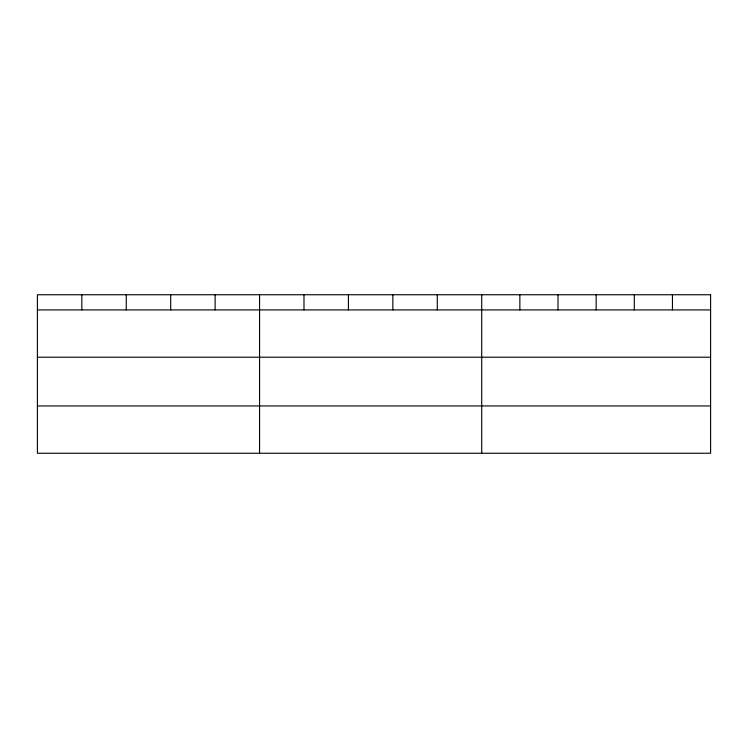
<?xml version="1.0" encoding="UTF-8"?>
<svg xmlns="http://www.w3.org/2000/svg" width="748" height="748" viewBox="0 0 748 748"><rect width="100%" height="100%" fill="white"/><g stroke="black" fill="none" stroke-linecap="round" stroke-linejoin="round"><path stroke-width="1.12" d="M37.4 309.915L710.6 309.915M37.4 357.217L710.6 357.217M37.4 405.949L710.6 405.949M672.452 294.749L672.452 309.915M634.304 294.749L634.304 309.915M596.156 294.749L596.156 309.915M558.008 294.749L558.008 309.915M519.86 294.749L519.86 309.915M481.712 294.749L481.712 453.251M437.281 294.749L437.281 309.915M392.85 294.749L392.85 309.915M348.418 294.749L348.418 309.915M303.987 294.749L303.987 309.915M259.556 294.749L259.556 453.251M215.125 294.749L215.125 309.915M170.694 294.749L170.694 309.915M126.262 294.749L126.262 309.915M81.831 294.749L81.831 309.915M710.6 294.749L37.4 294.749L37.4 453.251L710.6 453.251L710.6 294.749"/></g></svg>
